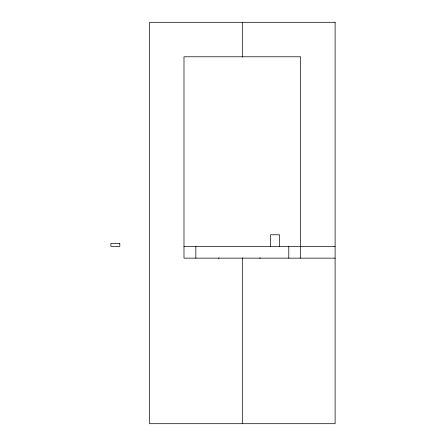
<?xml version="1.0" encoding="UTF-8"?>
<svg xmlns="http://www.w3.org/2000/svg" width="446" height="446" viewBox="0 0 446 446"><rect width="100%" height="100%" fill="white"/><g stroke="black" fill="none" stroke-linecap="round" stroke-linejoin="round"><path stroke-width="0.67" d="M183.986 246.354L335.113 246.354M335.113 258.145L183.986 258.145L183.986 56.787L300.643 56.787L300.643 258.145M288.785 246.354L288.785 258.145M279.564 246.61L279.564 234.769L270.633 234.769L270.633 246.61M242.312 22.3L242.312 57.144M242.312 257.844L242.312 423.7M195.844 246.354L195.844 258.145M219.137 258A2.063 2.063 0 0 1 218.378 258.145M260.419 258.145A2.063 2.063 0 0 1 259.656 258M335.113 22.3L149.516 22.3L149.516 423.7L335.113 423.7L335.113 22.3M119.818 243.432L110.887 243.432L110.887 246.354L119.818 246.354L119.818 243.432"/></g></svg>
